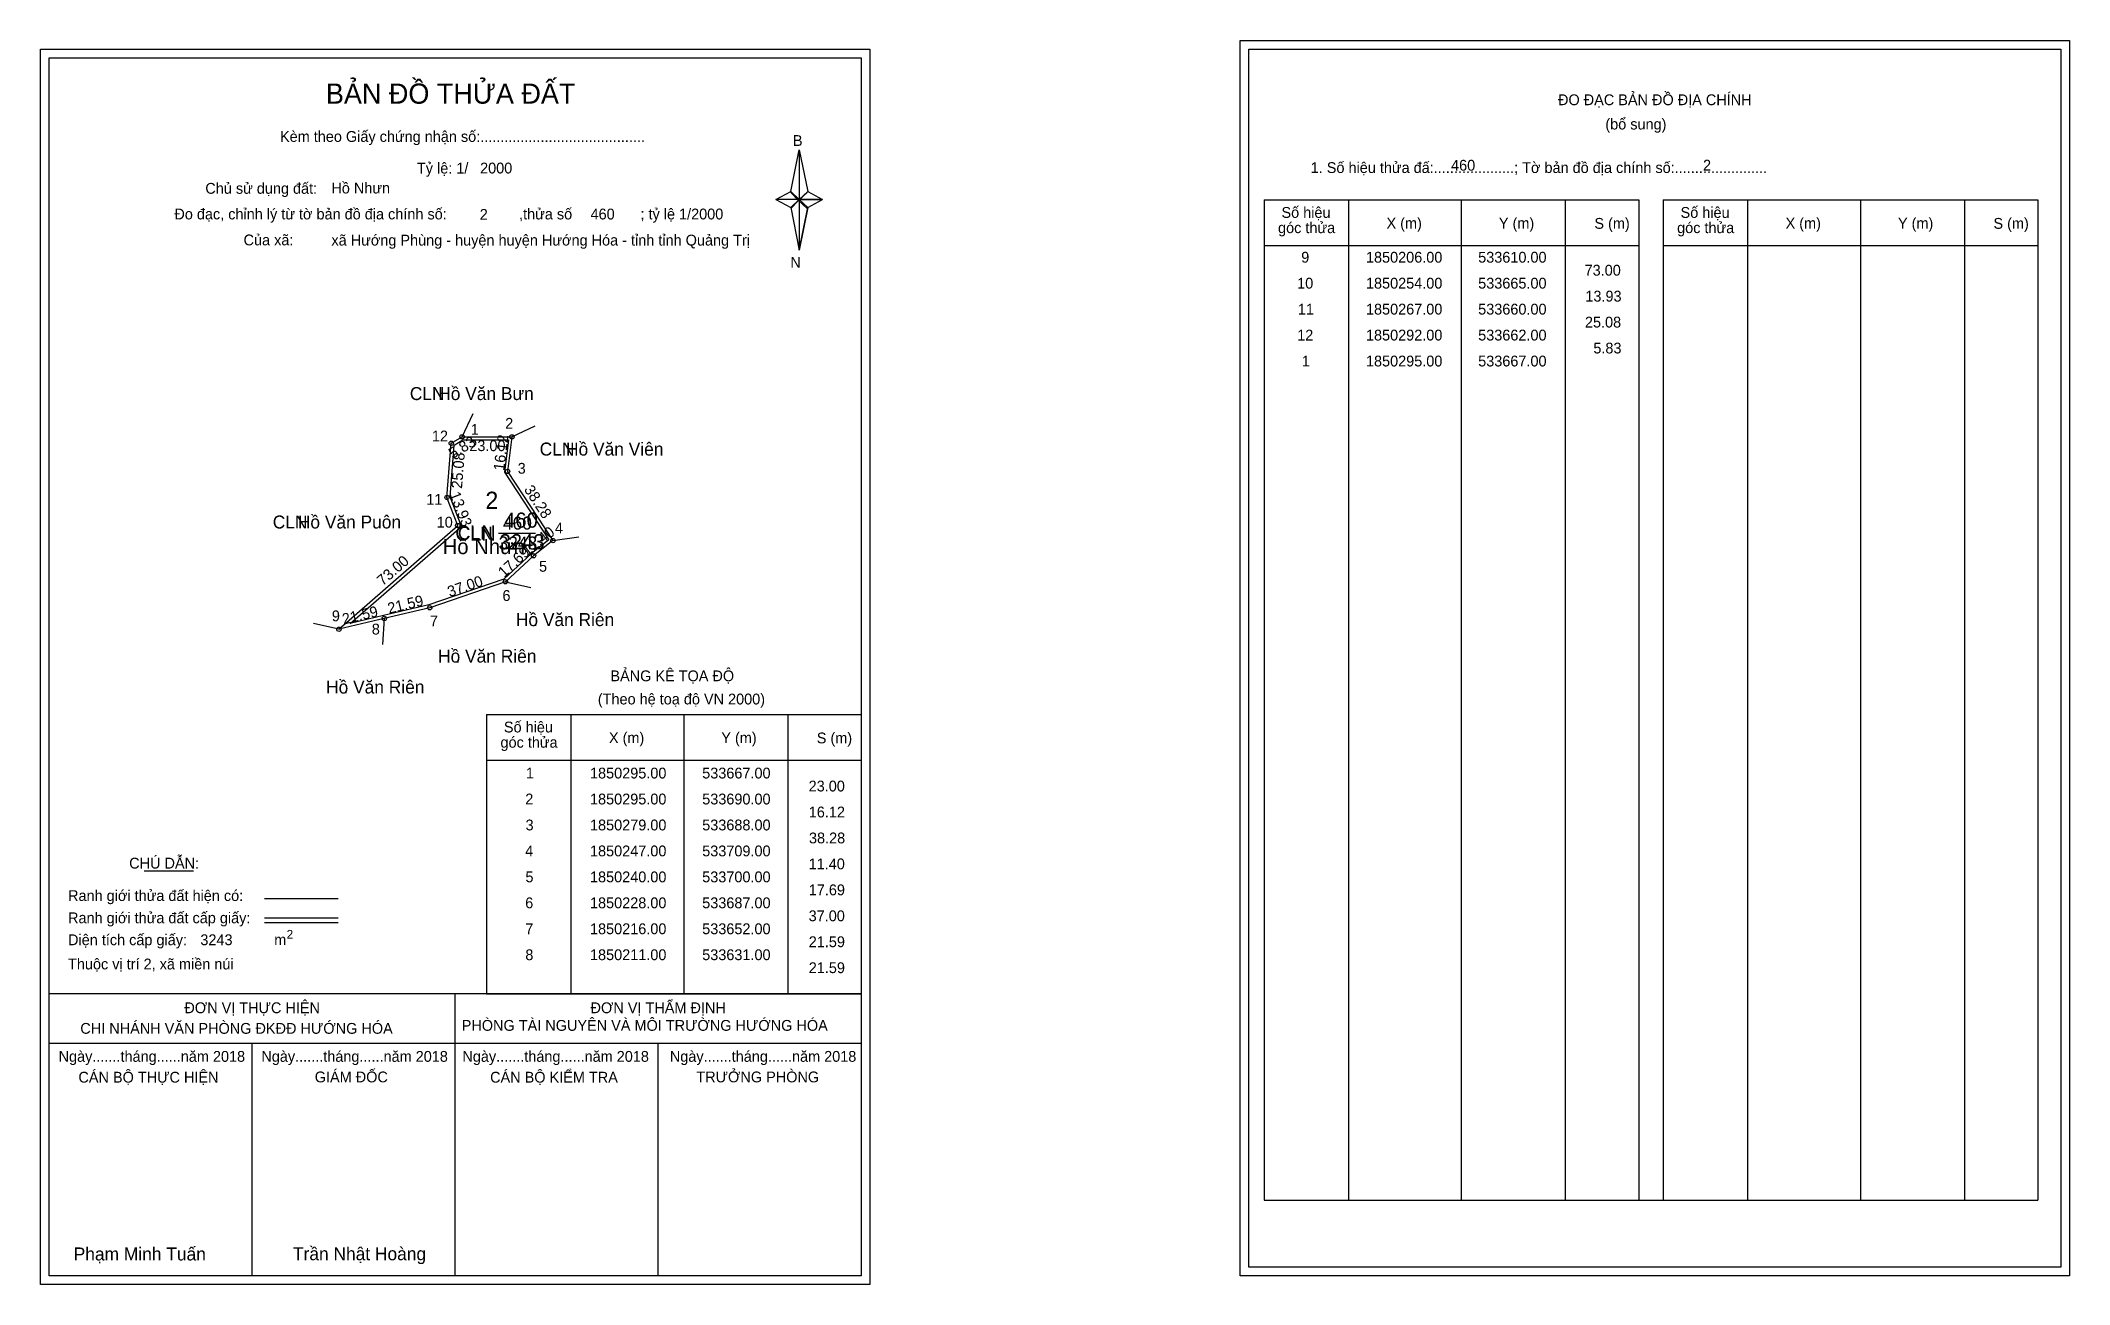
# Model space of a CAD drawing. Extents: x 533472 to 534410, y 1849903 to 1850478.
import ezdxf

# ---------------------------------------------------------------- set-up
doc = ezdxf.new("R2010")
doc.units = 0
for name, color, linetype in [('Level 1', 7, 'Continuous'), ('Level 10', 7, 'Continuous'), ('Level 11', 7, 'Continuous'), ('Level 13', 7, 'Continuous'), ('Level 2', 7, 'Continuous'), ('Level 27', 7, 'Continuous'), ('Level 3', 7, 'Continuous'), ('Level 36', 7, 'Continuous'), ('Level 4', 7, 'Continuous'), ('Level 49', 7, 'Continuous'), ('Level 5', 7, 'Continuous'), ('Level 53', 7, 'Continuous'), ('Level 55', 7, 'Continuous'), ('Level 6', 7, 'Continuous'), ('Level 60', 7, 'Continuous'), ('Level 63', 7, 'Continuous'), ('Level 7', 7, 'Continuous'), ('Level 9', 7, 'Continuous')]:
    doc.layers.add(name, color=color, linetype=linetype)

msp = doc.modelspace()

# ---------------------------------------------------------------- linework, layer by layer
at = {"layer": 'Level 1'}
for p, q in [((534030.74, 1850474.23), (534030.74, 1850474.23)), ((533476.09, 1850470.23), (533476.09, 1850470.23)), ((533818.94, 1850408.46), (533822.87, 1850427.74)), ((533822.87, 1850427.74), (533822.87, 1850404.69)), ((533822.87, 1850427.74), (533826.81, 1850408.46)), ((533812.05, 1850404.69), (533818.94, 1850408.46)), ((533818.94, 1850408.46), (533822.87, 1850404.69)), ((533826.81, 1850408.46), (533822.87, 1850404.69)), ((533822.58, 1850404.26), (533818.94, 1850408.02)), ((533822.87, 1850404.69), (533818.94, 1850401.01)), ((533822.58, 1850404.26), (533818.94, 1850400.57)), ((533818.94, 1850400.57), (533822.58, 1850404.26)), ((533818.94, 1850401.01), (533822.87, 1850381.29)), ((533826.51, 1850408.02), (533822.58, 1850404.26)), ((533822.58, 1850404.26), (533826.51, 1850408.02)), ((533826.51, 1850400.57), (533822.58, 1850404.26)), ((533822.87, 1850404.69), (533822.87, 1850381.29)), ((533822.87, 1850404.69), (533833.69, 1850404.69)), ((533822.87, 1850404.69), (533826.81, 1850401.01)), ((533826.81, 1850401.01), (533822.87, 1850381.29)), ((533826.81, 1850401.01), (533833.69, 1850404.69)), ((534037.8, 1850404.52), (534211.01, 1850404.52)), ((534076.98, 1849941.99), (534076.98, 1850404.52)), ((534129.13, 1849941.99), (534129.13, 1850404.52)), ((534177.07, 1850404.52), (534177.07, 1849941.99)), ((534211.01, 1850404.52), (534211.01, 1849941.99)), ((534222.32, 1850404.52), (534395.52, 1850404.52)), ((534261.5, 1849941.99), (534261.5, 1850404.52)), ((534313.64, 1849941.99), (534313.64, 1850404.52)), ((534361.59, 1850404.52), (534361.59, 1849941.99)), ((534395.52, 1850404.52), (534395.52, 1849941.99)), ((534037.8, 1850383.46), (534211.01, 1850383.46)), ((534222.32, 1850383.46), (534395.52, 1850383.46)), ((533678.28, 1850166.57), (533851.48, 1850166.57)), ((533717.46, 1850037.52), (533717.46, 1850166.57)), ((533769.6, 1850037.52), (533769.6, 1850166.57)), ((533817.55, 1850166.57), (533817.55, 1850037.52)), ((533678.28, 1850145.52), (533851.48, 1850145.52)), ((533519.93, 1850094.36), (533542.73, 1850094.36)), ((533575.66, 1850081.55), (533609.68, 1850081.55)), ((533575.66, 1850072.65), (533609.68, 1850072.65)), ((533575.66, 1850070.46), (533609.68, 1850070.46)), ((533689.75, 1850037.52), (533476.09, 1850037.52)), ((533851.48, 1850037.52), (533641.8, 1850037.52)), ((533663.79, 1849907.08), (533663.79, 1850037.52)), ((533678.28, 1850037.52), (533851.48, 1850037.52)), ((533851.49, 1850014.42), (533476.09, 1850014.42)), ((533569.94, 1849907.08), (533569.94, 1850014.42)), ((533757.64, 1849907.08), (533757.64, 1850014.42)), ((534037.8, 1849941.99), (534395.52, 1849941.99)), ((533851.48, 1849907.08), (533851.48, 1849907.08)), ((534406.14, 1849911.08), (534406.14, 1849911.08))]:
    msp.add_line(p, q, dxfattribs=at)
for points in [[(533818.94, 1850408.46), (533822.87, 1850427.74), (533822.87, 1850404.69)], [(533822.87, 1850404.69), (533826.81, 1850408.46), (533833.69, 1850404.69)], [(533812.05, 1850404.69), (533818.94, 1850401.01), (533822.87, 1850404.69)], [(533822.87, 1850404.69), (533822.87, 1850381.29), (533826.81, 1850401.01)]]:
    msp.add_lwpolyline(points, close=True, dxfattribs=at)
at = {"layer": 'Level 10'}
for points in [[(533667, 1850295), (533690, 1850295), (533688, 1850279), (533709, 1850247), (533700, 1850240), (533687, 1850228), (533652, 1850216), (533631, 1850211), (533610, 1850206), (533665, 1850254), (533660, 1850267), (533662, 1850292)], [(533667.39, 1850293.6), (533688.41, 1850293.6), (533686.55, 1850278.66), (533707.12, 1850247.31), (533699.09, 1850241.07), (533686.27, 1850229.23), (533651.61, 1850217.35), (533630.68, 1850212.36), (533615.2, 1850208.68), (533666.66, 1850253.59), (533661.42, 1850267.21), (533663.34, 1850291.17)]]:
    msp.add_lwpolyline(points, close=True, dxfattribs=at)
at = {"layer": 'Level 11'}
for centre in [(533667, 1850295), (533667, 1850295), (533690, 1850295), (533662, 1850292), (533688, 1850279), (533660, 1850267), (533665, 1850254), (533700, 1850240), (533709, 1850247), (533687, 1850228), (533631, 1850211), (533652, 1850216), (533610, 1850206)]:
    msp.add_circle(centre, 1, dxfattribs=at)
at = {"layer": 'Level 27'}
for p, q in [((533667, 1850295), (533672.11, 1850305.86)), ((533690, 1850295), (533700.84, 1850300.14)), ((533709, 1850247), (533720.88, 1850248.7)), ((533687, 1850228), (533698.7, 1850225.35)), ((533610, 1850206), (533598.31, 1850208.73)), ((533631, 1850211), (533630.25, 1850199.02))]:
    msp.add_line(p, q, dxfattribs=at)
at = {"layer": 'Level 3'}
for p, q in [((534037.8, 1850404.52), (534037.8, 1849941.99)), ((534222.32, 1850404.52), (534222.32, 1849941.99)), ((533678.28, 1850166.57), (533678.28, 1850037.52))]:
    msp.add_line(p, q, dxfattribs=at)
at = {"layer": 'Level 63'}
for points in [[(533472.09, 1850474.23), (533855.49, 1850474.23), (533855.49, 1849903.08), (533472.09, 1849903.08)], [(534026.74, 1850478.23), (534410.14, 1850478.23), (534410.14, 1849907.08), (534026.74, 1849907.08)], [(534030.74, 1850474.23), (534406.14, 1850474.23), (534406.14, 1849911.08), (534030.74, 1849911.08)], [(533476.09, 1850470.23), (533851.49, 1850470.23), (533851.49, 1849907.08), (533476.09, 1849907.08)]]:
    msp.add_lwpolyline(points, close=True, dxfattribs=at)
at = {"layer": 'Level 9'}
msp.add_line((533683.85, 1850250.5), (533700.85, 1850250.5), dxfattribs=at)

# ---------------------------------------------------------------- texts
at = {"layer": 'Level 1'}
for s, height, p in [('BẢN ĐỒ THỬA ĐẤT', 9.3313, (533604.02, 1850449.04)), ('ĐO ĐẠC BẢN ĐỒ ĐỊA CHÍNH', 5, (534173.69, 1850448.35)), ('Kèm theo Giấy chứng nhận số:.........................................', 5, (533582.79, 1850431.38)), ('(bổ sung)', 5, (534195.57, 1850437.11)), ('B', 5, (533819.96, 1850429.5)), ('1. Số hiệu thửa đấ:....................; Tờ bản đồ địa chính số:.......................', 5, (534059.35, 1850416.99)), ('Chủ sử dụng đất:', 5, (533548.27, 1850407.39)), ('Đo đạc, chỉnh lý từ tờ bản đồ địa chính số:                  ,thửa số                 ; tỷ lệ 1/2000', 5, (533533.95, 1850395.53)), ('Số hiệu', 5, (534045.83, 1850396.25)), ('Số hiệu', 5, (534230.35, 1850396.25)), ('góc thửa', 5, (534044.25, 1850389.19)), ('X (m)', 5, (534094.4, 1850391.3)), ('Y (m)', 5, (534146.35, 1850391.3)), ('S (m)', 5, (534190.51, 1850391.2)), ('góc thửa', 5, (534228.76, 1850389.19)), ('X (m)', 5, (534278.91, 1850391.3)), ('Y (m)', 5, (534330.87, 1850391.3)), ('S (m)', 5, (534375.02, 1850391.2)), ('Của xã:', 5, (533565.95, 1850383.53)), ('N', 5, (533818.76, 1850373.16)), ('BẢNG KÊ TỌA ĐỘ', 5, (533735.55, 1850181.98)), ('(Theo hệ toạ độ VN 2000)', 5, (533729.74, 1850171.26)), ('góc thửa', 5, (533684.73, 1850151.25)), ('Số hiệu', 5, (533686.31, 1850158.31)), ('X (m)', 5, (533734.87, 1850153.36)), ('Y (m)', 5, (533786.83, 1850153.36)), ('S (m)', 5, (533830.98, 1850153.26)), ('CHÚ DẪN:', 5, (533513.05, 1850095.37)), ('Ranh giới thửa đất hiện có:', 5, (533484.79, 1850080.37)), ('Ranh giới thửa đất cấp giấy:', 5, (533484.79, 1850070.09)), ('Diện tích cấp giấy:', 5, (533484.79, 1850059.93)), ('m', 5, (533580.1, 1850059.97)), ('2', 4, (533585.89, 1850062.99)), ('Thuộc vị trí 2, xã miền núi', 5, (533484.79, 1850048.73)), ('ĐƠN VỊ THỰC HIỆN', 5, (533538.56, 1850028.49)), ('ĐƠN VỊ THẨM ĐỊNH', 5, (533726.36, 1850028.49)), ('CHI NHÁNH VĂN PHÒNG ĐKĐĐ HƯỚNG HÓA', 5, (533490.47, 1850018.97)), ('PHÒNG TÀI NGUYÊN VÀ MÔI TRƯỜNG HƯỚNG HÓA', 5, (533666.81, 1850020.35)), ('Ngày.......tháng......năm 2018', 5, (533480.42, 1850006.02)), ('Ngày.......tháng......năm 2018', 5, (533574.17, 1850006.02)), ('Ngày.......tháng......năm 2018', 5, (533667.12, 1850006.02)), ('Ngày.......tháng......năm 2018', 5, (533763.03, 1850006.02)), ('CÁN BỘ THỰC HIỆN', 5, (533489.59, 1849996.39)), ('GIÁM ĐỐC', 5, (533598.85, 1849996.51)), ('CÁN BỘ KIỂM TRA', 5, (533679.93, 1849996.39)), ('TRƯỞNG PHÒNG', 5, (533775.31, 1849996.51)), ('Phạm Minh Tuấn', 6, (533487.41, 1849914.16)), ('Trần Nhật Hoàng', 6, (533588.79, 1849914.26))]:
    msp.add_text(s, height=height, dxfattribs=at).set_placement(p)
at = {"layer": 'Level 11'}
msp.add_text('Tỷ lệ: 1/', height=5, dxfattribs=at).set_placement((533646.1, 1850416.75))
at = {"layer": 'Level 13'}
for s, p in [('460', (533685.86, 1850252.1)), ('CLN', (533665.06, 1850247.5)), ('3243', (533683.85, 1850242.9))]:
    msp.add_text(s, height=6, dxfattribs=at).set_placement(p)
at = {"layer": 'Level 2'}
msp.add_text('Hồ Nhưn', height=7, dxfattribs=at).set_placement((533658, 1850240.77))
at = {"layer": 'Level 3'}
msp.add_text('CLN', height=7, dxfattribs=at).set_placement((533663.84, 1850247))
at = {"layer": 'Level 36'}
for s, p in [('CLN', (533642.82, 1850312)), ('CLN', (533702.85, 1850286.34)), ('CLN', (533579.44, 1850252.62)), ('.', (533699.83, 1850207.49)), ('.', (533663.85, 1850190.62)), ('.', (533612.07, 1850176.32))]:
    msp.add_text(s, height=6, dxfattribs=at).set_placement(p)
at = {"layer": 'Level 4'}
msp.add_text('460', height=7, dxfattribs=at).set_placement((533686.39, 1850253))
at = {"layer": 'Level 49'}
for s, rotation, p in [('16.12', 82.87498, (533686.4, 1850279.1)), ('5.83', 30.96376, (533662.62, 1850284.67)), ('25.08', 85.42608, (533666.93, 1850270.9)), ('23.00', 360, (533670.32, 1850288.4)), ('13.93', 291.03751, (533661.12, 1850268.54)), ('38.28', 303.27489, (533695.39, 1850270.65)), ('11.40', 37.87498, (533697.06, 1850239.74)), ('73.00', 41.11209, (533630.29, 1850225.83)), ('17.69', 42.70939, (533686.42, 1850229.65)), ('37.00', 18.92464, (533661.24, 1850220.86)), ('21.59', 13.3925, (533633.2, 1850213.17)), ('21.59', 13.3925, (533612.2, 1850208.17))]:
    msp.add_text(s, height=5, rotation=rotation, dxfattribs=at).set_placement(p)
at = {"layer": 'Level 5'}
msp.add_text('3243', height=7, dxfattribs=at).set_placement((533684.3, 1850243))
at = {"layer": 'Level 53'}
for s, p in [('9', (534054.95, 1850375.54)), ('1850206.00', (534084.89, 1850375.54)), ('533610.00', (534136.78, 1850375.54)), ('73.00', (534185.98, 1850369.54)), ('10', (534053.08, 1850363.54)), ('1850254.00', (534084.89, 1850363.54)), ('533665.00', (534136.78, 1850363.54)), ('13.93', (534186.34, 1850357.54)), ('11', (534053.4, 1850351.54)), ('1850267.00', (534084.89, 1850351.54)), ('533660.00', (534136.78, 1850351.54)), ('12', (534053.1, 1850339.54)), ('1850292.00', (534084.89, 1850339.54)), ('533662.00', (534136.78, 1850339.54)), ('25.08', (534186.14, 1850345.54)), ('5.83', (534190.03, 1850333.54)), ('1', (534055.25, 1850327.54)), ('1850295.00', (534084.89, 1850327.54)), ('533667.00', (534136.78, 1850327.54)), ('1', (533696.48, 1850137.02)), ('1850295.00', (533726.12, 1850137.02)), ('533667.00', (533778, 1850137.02)), ('2', (533696.18, 1850125.02)), ('1850295.00', (533726.12, 1850125.02)), ('533690.00', (533778, 1850125.02)), ('23.00', (533827.21, 1850131.02)), ('3', (533696.33, 1850113.02)), ('1850279.00', (533726.12, 1850113.02)), ('533688.00', (533778, 1850113.02)), ('16.12', (533827.26, 1850119.02)), ('38.28', (533827.37, 1850107.02)), ('4', (533696.15, 1850101.02)), ('1850247.00', (533726.12, 1850101.02)), ('533709.00', (533778, 1850101.02)), ('11.40', (533827.21, 1850095.02)), ('5', (533696.27, 1850089.02)), ('1850240.00', (533726.12, 1850089.02)), ('533700.00', (533778, 1850089.02)), ('6', (533696.16, 1850077.02)), ('1850228.00', (533726.12, 1850077.02)), ('533687.00', (533778, 1850077.02)), ('17.69', (533827.26, 1850083.02)), ('37.00', (533827.21, 1850071.02)), ('7', (533696.19, 1850065.02)), ('1850216.00', (533726.12, 1850065.02)), ('533652.00', (533778, 1850065.02)), ('21.59', (533827.26, 1850059.02)), ('8', (533696.23, 1850053.02)), ('1850211.00', (533726.12, 1850053.02)), ('533631.00', (533778, 1850053.02)), ('21.59', (533827.26, 1850047.02))]:
    msp.add_text(s, height=5, dxfattribs=at).set_placement(p)
at = {"layer": 'Level 55'}
for s, height, p in [('1', 0.8, (533666.78, 1850295)), ('2', 0.8, (533689.73, 1850295)), ('12', 0.8, (533661.43, 1850292)), ('458', 0.22, (533661.77, 1850291.78)), ('458', 0.22, (533661.77, 1850291.78)), ('458', 0.22, (533666.77, 1850294.78)), ('455', 0.22, (533666.77, 1850294.78)), ('458', 0.22, (533666.77, 1850294.78)), ('455', 0.22, (533689.77, 1850294.78)), ('459', 0.22, (533689.76, 1850294.78)), ('459', 0.22, (533687.76, 1850278.78)), ('3', 0.8, (533687.75, 1850279)), ('11', 0.8, (533659.48, 1850267)), ('458', 0.22, (533659.77, 1850266.78)), ('458', 0.22, (533659.77, 1850266.78)), ('10', 0.8, (533664.43, 1850254)), ('458', 0.22, (533664.77, 1850253.78)), ('458', 0.22, (533664.77, 1850253.78)), ('5', 0.8, (533699.74, 1850240)), ('0', 0.22, (533699.92, 1850239.78)), ('4', 0.8, (533708.72, 1850247)), ('459', 0.22, (533708.76, 1850246.78)), ('0', 0.22, (533708.92, 1850246.78)), ('6', 0.8, (533686.73, 1850228)), ('0', 0.22, (533686.92, 1850227.78)), ('0', 0.22, (533686.92, 1850227.78)), ('8', 0.8, (533630.74, 1850211)), ('7', 0.8, (533651.73, 1850216)), ('0', 0.22, (533651.92, 1850215.78)), ('458', 0.22, (533609.77, 1850205.78)), ('458', 0.22, (533609.77, 1850205.78)), ('9', 0.8, (533609.73, 1850206)), ('0', 0.22, (533609.92, 1850205.78)), ('0', 0.22, (533609.92, 1850205.78)), ('0', 0.22, (533630.92, 1850210.78)), ('0', 0.22, (533630.92, 1850210.78)), ('0', 0.22, (533630.92, 1850210.78))]:
    msp.add_text(s, height=height, dxfattribs=at).set_placement(p)
at = {"layer": 'Level 6'}
for s, p in [('2000', (533675.3, 1850416.79)), ('460', (534124.25, 1850418.07)), ('2', (534240.74, 1850418.11)), ('Hồ Nhưn', (533606.54, 1850407.53)), ('2', (533675.14, 1850395.35)), ('460', (533726.38, 1850395.51)), ('xã Hướng Phùng - huyện huyện Hướng Hóa - tỉnh tỉnh Quảng Trị', (533606.56, 1850383.45)), ('3243', (533545.97, 1850059.94))]:
    msp.add_text(s, height=5, dxfattribs=at).set_placement(p)
at = {"layer": 'Level 60'}
for s, p in [('Hồ Văn Bưn', (533655.94, 1850312)), ('Hồ Văn Viên', (533715.03, 1850286.34)), ('Hồ Văn Puôn', (533591.04, 1850252.62)), ('Hồ Văn Riên', (533691.84, 1850207.49)), ('Hồ Văn Riên', (533655.87, 1850190.62)), ('Hồ Văn Riên', (533604.09, 1850176.32))]:
    msp.add_text(s, height=6, dxfattribs=at).set_placement(p)
at = {"layer": 'Level 7'}
msp.add_text('2', height=8, dxfattribs=at).set_placement((533677.76, 1850261.63))
at = {"layer": 'Level 9'}
for s, p in [('12', (533653.02, 1850292.87)), ('1', (533671.01, 1850295.93)), ('2', (533686.9, 1850298.74)), ('3', (533692.69, 1850277.95)), ('11', (533650.43, 1850263.58)), ('10', (533655.23, 1850253.04)), ('4', (533709.91, 1850250.33)), ('5', (533702.54, 1850232.62)), ('6', (533685.64, 1850219.11)), ('9', (533606.76, 1850209.71)), ('7', (533652.1, 1850207.35)), ('8', (533625.24, 1850203.6))]:
    msp.add_text(s, height=5, dxfattribs=at).set_placement(p)

doc.saveas('drawing.dxf')
